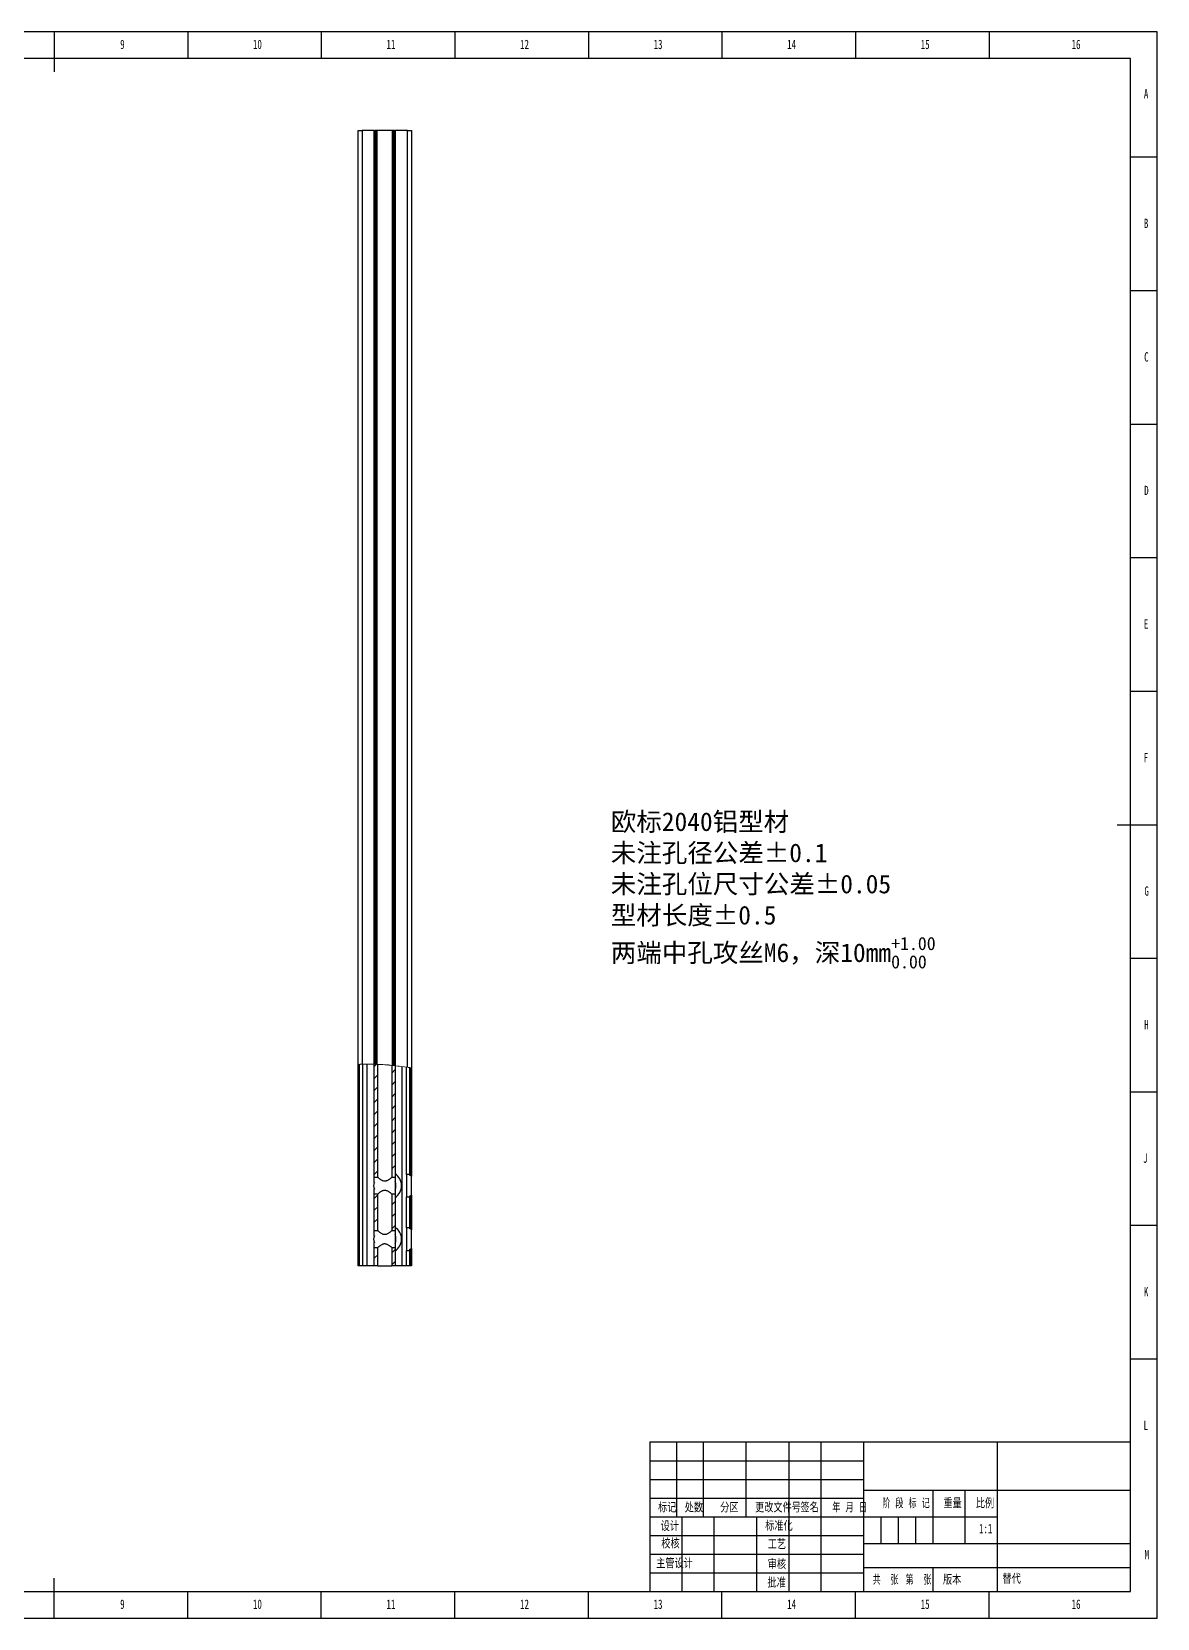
# Model space of a CAD drawing. Header units: millimetres. Extents: x 0 to 841, y 0 to 594.
# Drawn here: x 420 to 841, y 0 to 594 of the extents above; entities that cross this region are included whole.
import ezdxf

# ---------------------------------------------------------------- set-up
doc = ezdxf.new("R2010")
doc.units = ezdxf.units.MM
for name, color, linetype in [('10', 7, 'Continuous'), ('5', 7, 'Continuous'), ('SLD-0', 7, 'Continuous')]:
    doc.layers.add(name, color=color, linetype=linetype)
doc.styles.add('SLDTEXTSTYLE0', font='TXT', dxfattribs={"width": 0.7, "bigfont": 'bigfont'})
doc.styles.add('SLDTEXTSTYLE1', font='TXT', dxfattribs={"width": 0.62, "bigfont": 'bigfont'})
doc.styles.add('SLDTEXTSTYLE2', font='TXT', dxfattribs={"width": 0.614286, "bigfont": 'bigfont'})
doc.styles.add('SLDTEXTSTYLE3', font='TXT', dxfattribs={"width": 0.6, "bigfont": 'bigfont'})
doc.styles.add('SLDTEXTSTYLE4', font='TXT', dxfattribs={"width": 0.7})

msp = doc.modelspace()

# ---------------------------------------------------------------- hatches: boundary and pattern name
at = {"layer": '10', "linetype": 'Continuous', "lineweight": 18}
h = msp.add_hatch(dxfattribs=at)
h.set_pattern_fill('ANSI31', color=256, angle=3e-322, style=0)
edge = h.paths.add_edge_path(flags=0)
edge.add_spline(control_points=[(549.163, 207.38), (549.163, 207.38), (549.214, 207.378), (549.31, 207.374), (549.406, 207.37), (549.551, 207.364), (549.732, 207.356), (549.914, 207.347), (550.137, 207.336), (550.383, 207.323), (550.629, 207.31), (550.906, 207.294), (551.189, 207.276), (551.473, 207.259), (551.771, 207.239), (552.06, 207.218), (552.35, 207.197), (552.638, 207.175), (552.9, 207.154), (553.162, 207.133), (553.406, 207.112), (553.611, 207.094), (553.817, 207.076), (553.989, 207.06), (554.114, 207.048), (554.238, 207.037), (554.319, 207.029), (554.349, 207.026), (554.359, 207.025), (554.363, 207.025), (554.363, 207.025)], knot_values=[0, 0, 0, 0, 0.0008724, 0.0008724, 0.0008724, 0.0017447, 0.0017447, 0.0017447, 0.0026172, 0.0026172, 0.0026172, 0.0034904, 0.0034904, 0.0034904, 0.0043649, 0.0043649, 0.0043649, 0.0052413, 0.0052413, 0.0052413, 0.006119, 0.006119, 0.006119, 0.0069958, 0.0069958, 0.0069958, 0.0078695, 0.0078695, 0.0078695, 0.0081372, 0.0081372, 0.0081372, 0.0081372], weights=[1, 1, 1, 1, 1, 1, 1, 1, 1, 1, 1, 1, 1, 1, 1, 1, 1, 1, 1, 1, 1, 1, 1, 1, 1, 1, 1, 1, 1, 1, 1], degree=3, periodic=0)
edge.add_spline(control_points=[(554.363, 207.025), (554.796, 206.983), (555.23, 206.938), (555.663, 206.891)], knot_values=[0.1005984, 0.1005984, 0.1005984, 0.1005984, 0.1033882, 0.1033882, 0.1033882, 0.1033882], weights=[1, 1, 1, 1], degree=3, periodic=0)
edge.add_spline(control_points=[(555.663, 206.891), (556.551, 206.793), (557.438, 206.684), (558.324, 206.563)], knot_values=[0, 0, 0, 0, 0.003777, 0.003777, 0.003777, 0.003777], weights=[1, 1, 1, 1], degree=3, periodic=0)
edge.add_spline(control_points=[(558.324, 206.563), (558.87, 206.488), (559.417, 206.409), (559.963, 206.325)], knot_values=[0.1090858, 0.1090858, 0.1090858, 0.1090858, 0.1125904, 0.1125904, 0.1125904, 0.1125904], weights=[1, 1, 1, 1], degree=3, periodic=0)
edge.add_spline(control_points=[(559.963, 206.325), (560.363, 206.264), (560.763, 206.2), (561.163, 206.134)], knot_values=[0.1125904, 0.1125904, 0.1125904, 0.1125904, 0.1151541, 0.1151541, 0.1151541, 0.1151541], weights=[1, 1, 1, 1], degree=3, periodic=0)
edge.add_spline(control_points=[(561.163, 206.134), (561.263, 206.117), (561.363, 206.101), (561.463, 206.084)], knot_values=[0.1151541, 0.1151541, 0.1151541, 0.1151541, 0.1157949, 0.1157949, 0.1157949, 0.1157949], weights=[1, 1, 1, 1], degree=3, periodic=0)
edge.add_spline(control_points=[(561.463, 206.084), (561.497, 206.078), (561.532, 206.072), (561.564, 206.067), (561.596, 206.061), (561.626, 206.056), (561.653, 206.052), (561.679, 206.047), (561.702, 206.043), (561.72, 206.04), (561.737, 206.037), (561.75, 206.035), (561.757, 206.034), (561.761, 206.033), (561.763, 206.033), (561.763, 206.033)], knot_values=[0, 0, 0, 0, 0.0001033, 0.0001033, 0.0001033, 0.0002066, 0.0002066, 0.0002066, 0.0003092, 0.0003092, 0.0003092, 0.0004105, 0.0004105, 0.0004105, 0.000472, 0.000472, 0.000472, 0.000472], weights=[1, 1, 1, 1, 1, 1, 1, 1, 1, 1, 1, 1, 1, 1, 1, 1], degree=3, periodic=0)
edge.add_spline(control_points=[(561.763, 206.033), (561.763, 206.033), (561.758, 206.034), (561.747, 206.036), (561.736, 206.038), (561.72, 206.04), (561.699, 206.044), (561.679, 206.047), (561.654, 206.052), (561.626, 206.056), (561.597, 206.061), (561.566, 206.066), (561.533, 206.072), (561.51, 206.076), (561.487, 206.08), (561.463, 206.084)], knot_values=[0, 0, 0, 0, 0.0000997, 0.0000997, 0.0000997, 0.0001993, 0.0001993, 0.0001993, 0.0002995, 0.0002995, 0.0002995, 0.0004012, 0.0004012, 0.0004012, 0.000472, 0.000472, 0.000472, 0.000472], weights=[1, 1, 1, 1, 1, 1, 1, 1, 1, 1, 1, 1, 1, 1, 1, 1], degree=3, periodic=0)
edge.add_spline(control_points=[(561.463, 206.084), (561.363, 206.101), (561.263, 206.117), (561.163, 206.134)], knot_values=[0.8842051, 0.8842051, 0.8842051, 0.8842051, 0.8848459, 0.8848459, 0.8848459, 0.8848459], weights=[1, 1, 1, 1], degree=3, periodic=0)
edge.add_spline(control_points=[(561.163, 206.134), (560.763, 206.2), (560.363, 206.264), (559.963, 206.325)], knot_values=[0.8848459, 0.8848459, 0.8848459, 0.8848459, 0.8874096, 0.8874096, 0.8874096, 0.8874096], weights=[1, 1, 1, 1], degree=3, periodic=0)
edge.add_spline(control_points=[(559.963, 206.325), (559.417, 206.409), (558.87, 206.488), (558.324, 206.563)], knot_values=[0.8874096, 0.8874096, 0.8874096, 0.8874096, 0.8909142, 0.8909142, 0.8909142, 0.8909142], weights=[1, 1, 1, 1], degree=3, periodic=0)
edge.add_spline(control_points=[(558.324, 206.563), (557.438, 206.684), (556.551, 206.793), (555.663, 206.891)], knot_values=[0, 0, 0, 0, 0.003777, 0.003777, 0.003777, 0.003777], weights=[1, 1, 1, 1], degree=3, periodic=0)
edge.add_spline(control_points=[(555.663, 206.891), (556.551, 206.793), (557.438, 206.684), (558.324, 206.563)], knot_values=[0, 0, 0, 0, 0.003777, 0.003777, 0.003777, 0.003777], weights=[1, 1, 1, 1], degree=3, periodic=0)
edge.add_spline(control_points=[(558.324, 206.563), (558.87, 206.488), (559.417, 206.409), (559.963, 206.325)], knot_values=[0.1090858, 0.1090858, 0.1090858, 0.1090858, 0.1125904, 0.1125904, 0.1125904, 0.1125904], weights=[1, 1, 1, 1], degree=3, periodic=0)
edge.add_spline(control_points=[(559.963, 206.325), (560.363, 206.264), (560.763, 206.2), (561.163, 206.134)], knot_values=[0.1125904, 0.1125904, 0.1125904, 0.1125904, 0.1151541, 0.1151541, 0.1151541, 0.1151541], weights=[1, 1, 1, 1], degree=3, periodic=0)
edge.add_spline(control_points=[(561.163, 206.134), (561.263, 206.117), (561.363, 206.101), (561.463, 206.084)], knot_values=[0.1151541, 0.1151541, 0.1151541, 0.1151541, 0.1157949, 0.1157949, 0.1157949, 0.1157949], weights=[1, 1, 1, 1], degree=3, periodic=0)
edge.add_spline(control_points=[(561.463, 206.084), (561.497, 206.078), (561.532, 206.072), (561.564, 206.067), (561.596, 206.061), (561.626, 206.056), (561.653, 206.052), (561.679, 206.047), (561.702, 206.043), (561.72, 206.04), (561.737, 206.037), (561.75, 206.035), (561.757, 206.034), (561.761, 206.033), (561.763, 206.033), (561.763, 206.033)], knot_values=[0, 0, 0, 0, 0.0001033, 0.0001033, 0.0001033, 0.0002066, 0.0002066, 0.0002066, 0.0003092, 0.0003092, 0.0003092, 0.0004105, 0.0004105, 0.0004105, 0.000472, 0.000472, 0.000472, 0.000472], weights=[1, 1, 1, 1, 1, 1, 1, 1, 1, 1, 1, 1, 1, 1, 1, 1], degree=3, periodic=0)
edge.add_spline(control_points=[(561.763, 206.033), (561.763, 206.033), (561.735, 206.038), (561.681, 206.047), (561.626, 206.056), (561.545, 206.07), (561.443, 206.087), (561.34, 206.105), (561.214, 206.126), (561.074, 206.149), (560.933, 206.172), (560.774, 206.197), (560.612, 206.224), (560.498, 206.242), (560.38, 206.26), (560.263, 206.279)], knot_values=[0, 0, 0, 0, 0.0004984, 0.0004984, 0.0004984, 0.0009966, 0.0009966, 0.0009966, 0.0014981, 0.0014981, 0.0014981, 0.0020065, 0.0020065, 0.0020065, 0.0023587, 0.0023587, 0.0023587, 0.0023587], weights=[1, 1, 1, 1, 1, 1, 1, 1, 1, 1, 1, 1, 1, 1, 1, 1], degree=3, periodic=0)
edge.add_spline(control_points=[(560.263, 206.279), (558.728, 206.519), (557.194, 206.723), (555.663, 206.891)], knot_values=[0.8867686, 0.8867686, 0.8867686, 0.8867686, 0.8966118, 0.8966118, 0.8966118, 0.8966118], weights=[1, 1, 1, 1], degree=3, periodic=0)
edge.add_spline(control_points=[(555.663, 206.891), (555.63, 206.894), (555.596, 206.898), (555.564, 206.902), (555.532, 206.905), (555.502, 206.908), (555.475, 206.911), (555.449, 206.914), (555.426, 206.917), (555.408, 206.918), (555.391, 206.92), (555.378, 206.922), (555.37, 206.922), (555.366, 206.923), (555.363, 206.923), (555.363, 206.923)], knot_values=[0, 0, 0, 0, 0.0001018, 0.0001018, 0.0001018, 0.0002036, 0.0002036, 0.0002036, 0.000305, 0.000305, 0.000305, 0.000406, 0.000406, 0.000406, 0.00047, 0.00047, 0.00047, 0.00047], weights=[1, 1, 1, 1, 1, 1, 1, 1, 1, 1, 1, 1, 1, 1, 1, 1], degree=3, periodic=0)
edge.add_spline(control_points=[(555.363, 206.923), (555.197, 206.941), (555.03, 206.958), (554.863, 206.975)], knot_values=[0.8972552, 0.8972552, 0.8972552, 0.8972552, 0.898328, 0.898328, 0.898328, 0.898328], weights=[1, 1, 1, 1], degree=3, periodic=0)
edge.add_spline(control_points=[(554.863, 206.975), (555.662, 206.894), (556.462, 206.803), (557.263, 206.702)], knot_values=[0.101672, 0.101672, 0.101672, 0.101672, 0.1068162, 0.1068162, 0.1068162, 0.1068162], weights=[1, 1, 1, 1], degree=3, periodic=0)
edge.add_spline(control_points=[(557.263, 206.702), (556.377, 206.814), (555.49, 206.914), (554.603, 207.001)], knot_values=[0, 0, 0, 0, 0.0037746, 0.0037746, 0.0037746, 0.0037746], weights=[1, 1, 1, 1], degree=3, periodic=0)
edge.add_spline(control_points=[(554.603, 207.001), (552.715, 207.187), (550.82, 207.318), (548.924, 207.389)], knot_values=[0, 0, 0, 0, 0.0056919, 0.0056919, 0.0056919, 0.0056919], weights=[1, 1, 1, 1], degree=3, periodic=0)
edge.add_spline(control_points=[(548.924, 207.389), (548.037, 207.423), (547.15, 207.443), (546.263, 207.449)], knot_values=[0, 0, 0, 0, 0.0037632, 0.0037632, 0.0037632, 0.0037632], weights=[1, 1, 1, 1], degree=3, periodic=0)
edge.add_spline(control_points=[(546.263, 207.449), (547.061, 207.443), (547.861, 207.427), (548.663, 207.399)], knot_values=[0.0830678, 0.0830678, 0.0830678, 0.0830678, 0.088295, 0.088295, 0.088295, 0.088295], weights=[1, 1, 1, 1], degree=3, periodic=0)
edge.add_spline(control_points=[(548.663, 207.399), (548.497, 207.405), (548.33, 207.41), (548.163, 207.415)], knot_values=[0.911705, 0.911705, 0.911705, 0.911705, 0.9127913, 0.9127913, 0.9127913, 0.9127913], weights=[1, 1, 1, 1], degree=3, periodic=0)
edge.add_spline(control_points=[(548.163, 207.415), (548.163, 207.415), (548.158, 207.415), (548.147, 207.415), (548.135, 207.416), (548.119, 207.416), (548.098, 207.417), (548.077, 207.417), (548.051, 207.418), (548.023, 207.419), (547.994, 207.419), (547.962, 207.42), (547.929, 207.421), (547.908, 207.422), (547.886, 207.422), (547.863, 207.423)], knot_values=[0, 0, 0, 0, 0.0001007, 0.0001007, 0.0001007, 0.0002014, 0.0002014, 0.0002014, 0.0003021, 0.0003021, 0.0003021, 0.0004029, 0.0004029, 0.0004029, 0.0004687, 0.0004687, 0.0004687, 0.0004687], weights=[1, 1, 1, 1, 1, 1, 1, 1, 1, 1, 1, 1, 1, 1, 1, 1], degree=3, periodic=0)
edge.add_spline(control_points=[(547.863, 207.423), (546.32, 207.462), (544.786, 207.461), (543.263, 207.418)], knot_values=[0.9134438, 0.9134438, 0.9134438, 0.9134438, 0.9235178, 0.9235178, 0.9235178, 0.9235178], weights=[1, 1, 1, 1], degree=3, periodic=0)
edge.add_spline(control_points=[(543.263, 207.418), (543.095, 207.414), (542.925, 207.408), (542.767, 207.403), (542.608, 207.397), (542.457, 207.392), (542.326, 207.386), (542.195, 207.381), (542.08, 207.376), (541.991, 207.372), (541.902, 207.368), (541.837, 207.365), (541.8, 207.364), (541.776, 207.363), (541.763, 207.362), (541.763, 207.362)], knot_values=[0, 0, 0, 0, 0.0005041, 0.0005041, 0.0005041, 0.0010082, 0.0010082, 0.0010082, 0.0015124, 0.0015124, 0.0015124, 0.0020164, 0.0020164, 0.0020164, 0.002344, 0.002344, 0.002344, 0.002344], weights=[1, 1, 1, 1, 1, 1, 1, 1, 1, 1, 1, 1, 1, 1, 1, 1], degree=3, periodic=0)
edge.add_spline(control_points=[(541.763, 207.362), (541.763, 207.362), (541.769, 207.362), (541.78, 207.363), (541.791, 207.363), (541.808, 207.364), (541.829, 207.365), (541.85, 207.366), (541.876, 207.367), (541.904, 207.369), (541.933, 207.37), (541.965, 207.371), (541.997, 207.373), (542.019, 207.374), (542.041, 207.375), (542.063, 207.376)], knot_values=[0, 0, 0, 0, 0.0001007, 0.0001007, 0.0001007, 0.0002013, 0.0002013, 0.0002013, 0.000302, 0.000302, 0.000302, 0.0004028, 0.0004028, 0.0004028, 0.0004689, 0.0004689, 0.0004689, 0.0004689], weights=[1, 1, 1, 1, 1, 1, 1, 1, 1, 1, 1, 1, 1, 1, 1, 1], degree=3, periodic=0)
edge.add_spline(control_points=[(542.063, 207.376), (542.163, 207.38), (542.263, 207.384), (542.363, 207.388)], knot_values=[0.0738293, 0.0738293, 0.0738293, 0.0738293, 0.0744936, 0.0744936, 0.0744936, 0.0744936], weights=[1, 1, 1, 1], degree=3, periodic=0)
edge.add_spline(control_points=[(542.363, 207.388), (542.763, 207.404), (543.163, 207.416), (543.563, 207.426)], knot_values=[0.0744936, 0.0744936, 0.0744936, 0.0744936, 0.0771437, 0.0771437, 0.0771437, 0.0771437], weights=[1, 1, 1, 1], degree=3, periodic=0)
edge.add_spline(control_points=[(543.563, 207.426), (544.108, 207.44), (544.655, 207.448), (545.203, 207.45)], knot_values=[0.0771437, 0.0771437, 0.0771437, 0.0771437, 0.0807466, 0.0807466, 0.0807466, 0.0807466], weights=[1, 1, 1, 1], degree=3, periodic=0)
edge.add_spline(control_points=[(545.203, 207.45), (546.09, 207.455), (546.977, 207.446), (547.863, 207.423)], knot_values=[0, 0, 0, 0, 0.0037628, 0.0037628, 0.0037628, 0.0037628], weights=[1, 1, 1, 1], degree=3, periodic=0)
edge.add_spline(control_points=[(547.863, 207.423), (546.977, 207.446), (546.09, 207.455), (545.203, 207.45)], knot_values=[0, 0, 0, 0, 0.0037628, 0.0037628, 0.0037628, 0.0037628], weights=[1, 1, 1, 1], degree=3, periodic=0)
edge.add_spline(control_points=[(545.203, 207.45), (544.655, 207.448), (544.108, 207.44), (543.563, 207.426)], knot_values=[0.9192534, 0.9192534, 0.9192534, 0.9192534, 0.9228563, 0.9228563, 0.9228563, 0.9228563], weights=[1, 1, 1, 1], degree=3, periodic=0)
edge.add_spline(control_points=[(543.563, 207.426), (543.163, 207.416), (542.763, 207.404), (542.363, 207.388)], knot_values=[0.9228563, 0.9228563, 0.9228563, 0.9228563, 0.9255064, 0.9255064, 0.9255064, 0.9255064], weights=[1, 1, 1, 1], degree=3, periodic=0)
edge.add_spline(control_points=[(542.363, 207.388), (542.263, 207.384), (542.163, 207.38), (542.063, 207.376)], knot_values=[0.9255064, 0.9255064, 0.9255064, 0.9255064, 0.9261707, 0.9261707, 0.9261707, 0.9261707], weights=[1, 1, 1, 1], degree=3, periodic=0)
edge.add_spline(control_points=[(542.063, 207.376), (542.03, 207.374), (541.996, 207.373), (541.964, 207.371), (541.932, 207.37), (541.902, 207.368), (541.876, 207.367), (541.85, 207.366), (541.827, 207.365), (541.809, 207.364), (541.791, 207.363), (541.778, 207.363), (541.771, 207.362), (541.766, 207.362), (541.763, 207.362), (541.763, 207.362)], knot_values=[0, 0, 0, 0, 0.0001009, 0.0001009, 0.0001009, 0.0002018, 0.0002018, 0.0002018, 0.0003027, 0.0003027, 0.0003027, 0.0004035, 0.0004035, 0.0004035, 0.0004689, 0.0004689, 0.0004689, 0.0004689], weights=[1, 1, 1, 1, 1, 1, 1, 1, 1, 1, 1, 1, 1, 1, 1, 1], degree=3, periodic=0)
edge.add_spline(control_points=[(541.763, 207.362), (541.763, 207.362), (541.769, 207.362), (541.78, 207.363), (541.791, 207.363), (541.808, 207.364), (541.829, 207.365), (541.85, 207.366), (541.876, 207.367), (541.904, 207.369), (541.933, 207.37), (541.965, 207.371), (541.997, 207.373), (542.019, 207.374), (542.041, 207.375), (542.063, 207.376)], knot_values=[0, 0, 0, 0, 0.0001007, 0.0001007, 0.0001007, 0.0002013, 0.0002013, 0.0002013, 0.000302, 0.000302, 0.000302, 0.0004028, 0.0004028, 0.0004028, 0.0004689, 0.0004689, 0.0004689, 0.0004689], weights=[1, 1, 1, 1, 1, 1, 1, 1, 1, 1, 1, 1, 1, 1, 1, 1], degree=3, periodic=0)
edge.add_spline(control_points=[(542.063, 207.376), (542.163, 207.38), (542.263, 207.384), (542.363, 207.388)], knot_values=[0.0738293, 0.0738293, 0.0738293, 0.0738293, 0.0744936, 0.0744936, 0.0744936, 0.0744936], weights=[1, 1, 1, 1], degree=3, periodic=0)
edge.add_spline(control_points=[(542.363, 207.388), (542.763, 207.404), (543.163, 207.416), (543.563, 207.426)], knot_values=[0.0744936, 0.0744936, 0.0744936, 0.0744936, 0.0771437, 0.0771437, 0.0771437, 0.0771437], weights=[1, 1, 1, 1], degree=3, periodic=0)
edge.add_spline(control_points=[(543.563, 207.426), (544.108, 207.44), (544.655, 207.448), (545.203, 207.45)], knot_values=[0.0771437, 0.0771437, 0.0771437, 0.0771437, 0.0807466, 0.0807466, 0.0807466, 0.0807466], weights=[1, 1, 1, 1], degree=3, periodic=0)
edge.add_spline(control_points=[(545.203, 207.45), (546.09, 207.455), (546.977, 207.446), (547.863, 207.423)], knot_values=[0, 0, 0, 0, 0.0037628, 0.0037628, 0.0037628, 0.0037628], weights=[1, 1, 1, 1], degree=3, periodic=0)
edge.add_spline(control_points=[(547.863, 207.423), (548.296, 207.412), (548.729, 207.398), (549.163, 207.38)], knot_values=[0.0865562, 0.0865562, 0.0865562, 0.0865562, 0.08938, 0.08938, 0.08938, 0.08938], weights=[1, 1, 1, 1], degree=3, periodic=0)
edge = h.paths.add_edge_path(flags=0)
edge.add_spline(control_points=[(551.763, 207.239), (552.055, 207.219), (552.351, 207.197), (552.626, 207.176), (552.901, 207.154), (553.164, 207.133), (553.391, 207.113), (553.619, 207.093), (553.818, 207.076), (553.972, 207.061), (554.126, 207.047), (554.239, 207.036), (554.302, 207.03), (554.365, 207.024), (554.38, 207.023), (554.345, 207.026), (554.311, 207.03), (554.227, 207.038), (554.1, 207.05), (553.972, 207.061), (553.799, 207.077), (553.593, 207.095), (553.387, 207.114), (553.142, 207.134), (552.88, 207.156), (552.617, 207.177), (552.328, 207.199), (552.038, 207.219), (551.748, 207.24), (551.449, 207.26), (551.165, 207.278), (550.881, 207.295), (550.605, 207.311), (550.359, 207.324), (550.114, 207.337), (549.892, 207.348), (549.713, 207.356), (549.534, 207.365), (549.392, 207.371), (549.3, 207.375), (549.207, 207.378), (549.16, 207.38), (549.164, 207.38), (549.167, 207.38), (549.221, 207.378), (549.32, 207.374), (549.42, 207.37), (549.568, 207.363), (549.752, 207.355), (549.936, 207.346), (550.162, 207.335), (550.41, 207.322), (550.658, 207.308), (550.936, 207.292), (551.22, 207.274), (551.398, 207.263), (551.581, 207.251), (551.763, 207.239)], knot_values=[0, 0, 0, 0, 0.0008774, 0.0008774, 0.0008774, 0.0017549, 0.0017549, 0.0017549, 0.0026322, 0.0026322, 0.0026322, 0.0035071, 0.0035071, 0.0035071, 0.0043783, 0.0043783, 0.0043783, 0.0052474, 0.0052474, 0.0052474, 0.0061175, 0.0061175, 0.0061175, 0.0069909, 0.0069909, 0.0069909, 0.0078675, 0.0078675, 0.0078675, 0.0087452, 0.0087452, 0.0087452, 0.0096216, 0.0096216, 0.0096216, 0.0104962, 0.0104962, 0.0104962, 0.0113694, 0.0113694, 0.0113694, 0.0122419, 0.0122419, 0.0122419, 0.0131142, 0.0131142, 0.0131142, 0.0139864, 0.0139864, 0.0139864, 0.0148589, 0.0148589, 0.0148589, 0.015732, 0.015732, 0.015732, 0.016275, 0.016275, 0.016275, 0.016275], weights=[1, 1, 1, 1, 1, 1, 1, 1, 1, 1, 1, 1, 1, 1, 1, 1, 1, 1, 1, 1, 1, 1, 1, 1, 1, 1, 1, 1, 1, 1, 1, 1, 1, 1, 1, 1, 1, 1, 1, 1, 1, 1, 1, 1, 1, 1, 1, 1, 1, 1, 1, 1, 1, 1, 1, 1, 1, 1], degree=3, periodic=0)
edge = h.paths.add_edge_path(flags=0)
edge.add_spline(control_points=[(554.603, 207.001), (555.737, 206.889), (556.871, 206.757), (558.003, 206.606)], knot_values=[0, 0, 0, 0, 0.0048245, 0.0048245, 0.0048245, 0.0048245], weights=[1, 1, 1, 1], degree=3, periodic=0)
edge.add_spline(control_points=[(558.003, 206.606), (558.656, 206.519), (559.31, 206.425), (559.963, 206.325)], knot_values=[0.1083984, 0.1083984, 0.1083984, 0.1083984, 0.1125904, 0.1125904, 0.1125904, 0.1125904], weights=[1, 1, 1, 1], degree=3, periodic=0)
edge.add_spline(control_points=[(559.963, 206.325), (559.31, 206.425), (558.656, 206.519), (558.003, 206.606)], knot_values=[0.8874096, 0.8874096, 0.8874096, 0.8874096, 0.8916016, 0.8916016, 0.8916016, 0.8916016], weights=[1, 1, 1, 1], degree=3, periodic=0)
edge.add_spline(control_points=[(558.003, 206.606), (556.871, 206.757), (555.737, 206.889), (554.603, 207.001)], knot_values=[0, 0, 0, 0, 0.0048245, 0.0048245, 0.0048245, 0.0048245], weights=[1, 1, 1, 1], degree=3, periodic=0)
edge.add_spline(control_points=[(554.603, 207.001), (552.701, 207.189), (550.806, 207.319), (548.924, 207.389)], knot_values=[0.8988876, 0.8988876, 0.8988876, 0.8988876, 0.9111392, 0.9111392, 0.9111392, 0.9111392], weights=[1, 1, 1, 1], degree=3, periodic=0)
edge.add_spline(control_points=[(548.924, 207.389), (547.791, 207.432), (546.658, 207.453), (545.524, 207.451)], knot_values=[0, 0, 0, 0, 0.0048087, 0.0048087, 0.0048087, 0.0048087], weights=[1, 1, 1, 1], degree=3, periodic=0)
edge.add_spline(control_points=[(545.524, 207.451), (544.869, 207.451), (544.215, 207.442), (543.563, 207.426)], knot_values=[0.9185494, 0.9185494, 0.9185494, 0.9185494, 0.9228563, 0.9228563, 0.9228563, 0.9228563], weights=[1, 1, 1, 1], degree=3, periodic=0)
edge.add_spline(control_points=[(543.563, 207.426), (544.215, 207.442), (544.869, 207.451), (545.524, 207.451)], knot_values=[0.0771437, 0.0771437, 0.0771437, 0.0771437, 0.0814506, 0.0814506, 0.0814506, 0.0814506], weights=[1, 1, 1, 1], degree=3, periodic=0)
edge.add_spline(control_points=[(545.524, 207.451), (546.658, 207.453), (547.791, 207.432), (548.924, 207.389)], knot_values=[0, 0, 0, 0, 0.0048087, 0.0048087, 0.0048087, 0.0048087], weights=[1, 1, 1, 1], degree=3, periodic=0)
edge.add_spline(control_points=[(548.924, 207.389), (550.806, 207.319), (552.701, 207.189), (554.603, 207.001)], knot_values=[0.0888608, 0.0888608, 0.0888608, 0.0888608, 0.1011124, 0.1011124, 0.1011124, 0.1011124], weights=[1, 1, 1, 1], degree=3, periodic=0)
h = msp.add_hatch(dxfattribs=at)
h.set_pattern_fill('ANSI31', color=256, angle=3e-322, style=0)
edge = h.paths.add_edge_path(flags=0)
edge.add_line((547.863, 165.062), (549.163, 165.062))
edge.add_line((549.163, 165.062), (549.163, 207.38))
edge.add_spline(control_points=[(549.163, 207.38), (548.729, 207.398), (548.296, 207.412), (547.863, 207.423)], knot_values=[0.91062, 0.91062, 0.91062, 0.91062, 0.9134438, 0.9134438, 0.9134438, 0.9134438], weights=[1, 1, 1, 1], degree=3, periodic=0)
edge.add_line((547.863, 207.423), (547.863, 165.062))
h = msp.add_hatch(dxfattribs=at)
h.set_pattern_fill('ANSI31', color=256, angle=3e-322, style=0)
edge = h.paths.add_edge_path(flags=0)
edge.add_spline(control_points=[(555.663, 206.891), (555.23, 206.938), (554.796, 206.983), (554.363, 207.025)], knot_values=[0.8966118, 0.8966118, 0.8966118, 0.8966118, 0.8994016, 0.8994016, 0.8994016, 0.8994016], weights=[1, 1, 1, 1], degree=3, periodic=0)
edge.add_line((554.363, 207.025), (554.363, 165.062))
edge.add_line((554.363, 165.062), (555.663, 165.062))
edge.add_line((555.663, 165.062), (555.663, 206.891))
h = msp.add_hatch(dxfattribs=at)
h.set_pattern_fill('ANSI31', color=256, angle=3e-322, style=0)
h.paths.add_polyline_path([(547.863, 145.062), (549.163, 145.062), (549.163, 158.862), (547.863, 158.862)], flags=0)
h = msp.add_hatch(dxfattribs=at)
h.set_pattern_fill('ANSI31', color=256, angle=3e-322, style=0)
h.paths.add_polyline_path([(555.663, 158.862), (554.363, 158.862), (554.363, 145.062), (555.663, 145.062)], flags=0)
h = msp.add_hatch(dxfattribs=at)
h.set_pattern_fill('ANSI31', color=256, angle=3e-322, style=0)
h.paths.add_polyline_path([(547.863, 138.862), (547.863, 131.962), (549.163, 131.962), (549.163, 138.862)], flags=0)
h = msp.add_hatch(dxfattribs=at)
h.set_pattern_fill('ANSI31', color=256, angle=3e-322, style=0)
h.paths.add_polyline_path([(554.363, 138.862), (554.363, 131.962), (555.663, 131.962), (555.663, 138.862)], flags=0)

# ---------------------------------------------------------------- linework, layer by layer
at = {"color": 7, "linetype": 'Continuous', "lineweight": 25}
for p, q in [((541.763, 207.362), (541.763, 556.962)), ((541.763, 556.962), (543.263, 556.962)), ((543.263, 556.962), (543.263, 207.418)), ((547.863, 556.962), (543.263, 556.962)), ((547.863, 207.423), (547.863, 556.962)), ((547.863, 556.962), (548.163, 556.962)), ((548.163, 556.962), (548.163, 207.415)), ((548.663, 556.962), (548.163, 556.962)), ((548.663, 207.399), (548.663, 556.962)), ((548.924, 556.962), (548.663, 556.962)), ((548.924, 207.389), (548.924, 556.962)), ((554.603, 556.962), (548.924, 556.962)), ((554.603, 207.001), (554.603, 556.962)), ((554.863, 556.962), (554.603, 556.962)), ((554.863, 206.975), (554.863, 556.962)), ((555.363, 556.962), (554.863, 556.962)), ((555.363, 206.923), (555.363, 556.962)), ((555.363, 556.962), (555.663, 556.962)), ((555.663, 556.962), (555.663, 206.891)), ((560.263, 556.962), (555.663, 556.962)), ((560.263, 206.279), (560.263, 556.962)), ((560.263, 556.962), (561.763, 556.962)), ((561.763, 556.962), (561.763, 206.033)), ((541.763, 131.962), (541.763, 207.362)), ((542.063, 207.376), (542.063, 131.962)), ((542.363, 131.962), (542.363, 207.388)), ((543.563, 131.962), (543.563, 207.419)), ((545.203, 131.962), (545.203, 207.42)), ((547.863, 165.062), (547.863, 207.423)), ((549.163, 165.062), (549.163, 207.38)), ((554.363, 207.025), (554.363, 165.062)), ((555.663, 206.891), (555.663, 165.062)), ((558.324, 131.962), (558.324, 206.537)), ((559.963, 166.199), (559.963, 206.318)), ((561.163, 166.199), (561.163, 206.134)), ((561.463, 165.783), (561.463, 206.084)), ((561.763, 206.033), (561.763, 165.476)), ((549.163, 165.062), (547.863, 165.062)), ((547.863, 163.206), (547.863, 165.062)), ((547.863, 158.862), (547.863, 160.717)), ((555.663, 165.062), (554.363, 165.062)), ((555.663, 165.062), (555.663, 158.862)), ((559.963, 166.199), (559.963, 157.724)), ((561.163, 166.199), (559.963, 166.199)), ((561.163, 165.783), (561.163, 166.199)), ((561.463, 165.783), (561.163, 165.783)), ((561.763, 158.447), (561.763, 165.476)), ((547.863, 158.862), (549.163, 158.862)), ((547.863, 145.062), (547.863, 158.862)), ((549.163, 145.062), (549.163, 158.862)), ((554.363, 158.862), (554.363, 145.062)), ((554.363, 158.862), (555.663, 158.862)), ((555.663, 158.862), (555.663, 145.062)), ((559.963, 157.724), (561.163, 157.724)), ((559.963, 146.199), (559.963, 157.724)), ((561.163, 158.14), (561.463, 158.14)), ((561.163, 157.724), (561.163, 158.14)), ((561.163, 146.199), (561.163, 157.724)), ((561.463, 145.783), (561.463, 158.14)), ((561.763, 158.447), (561.763, 145.476)), ((547.863, 143.206), (547.863, 145.062)), ((549.163, 145.062), (547.863, 145.062)), ((555.663, 145.062), (554.363, 145.062)), ((555.663, 145.062), (555.663, 138.862)), ((561.163, 146.199), (559.963, 146.199)), ((559.963, 146.199), (559.963, 137.724)), ((561.163, 145.783), (561.163, 146.199)), ((561.463, 145.783), (561.163, 145.783)), ((561.763, 138.447), (561.763, 145.476)), ((547.863, 138.862), (547.863, 140.717)), ((547.863, 138.862), (549.163, 138.862)), ((547.863, 131.962), (547.863, 138.862)), ((549.163, 131.962), (549.163, 138.862)), ((554.363, 138.862), (555.663, 138.862)), ((554.363, 138.862), (554.363, 131.962)), ((555.663, 138.862), (555.663, 131.962)), ((559.963, 137.724), (561.163, 137.724)), ((559.963, 131.962), (559.963, 137.724)), ((561.163, 138.14), (561.463, 138.14)), ((561.163, 137.724), (561.163, 138.14)), ((561.163, 131.962), (561.163, 137.724)), ((561.463, 131.962), (561.463, 138.14)), ((561.763, 138.447), (561.763, 131.962)), ((542.063, 131.962), (541.763, 131.962)), ((542.363, 131.962), (542.063, 131.962)), ((543.563, 131.962), (542.363, 131.962)), ((545.203, 131.962), (543.563, 131.962)), ((547.863, 131.962), (545.203, 131.962)), ((549.163, 131.962), (547.863, 131.962)), ((549.163, 131.962), (554.363, 131.962)), ((555.663, 131.962), (554.363, 131.962)), ((558.324, 131.962), (555.663, 131.962)), ((559.963, 131.962), (558.324, 131.962)), ((561.163, 131.962), (559.963, 131.962)), ((561.463, 131.962), (561.163, 131.962)), ((561.763, 131.962), (561.463, 131.962))]:
    msp.add_line(p, q, dxfattribs=at)
at = {"color": 7, "linetype": 'Continuous', "lineweight": 18}
for p, q in [((548.663, 207.395), (548.924, 207.389)), ((554.603, 207.001), (554.863, 206.972))]:
    msp.add_line(p, q, dxfattribs=at)
at = {"color": 7, "linetype": 'Continuous', "lineweight": 25}
for centre, radius, start, end in [((552.824, 161.962), 5.25, 302.739929, 57.260071), ((550.703, 161.962), 3.1, 156.336158, 203.663842), ((550.703, 161.962), 5.25, 340.889276, 19.110724), ((550.703, 141.962), 3.1, 156.336158, 203.663842), ((552.824, 141.962), 5.25, 302.739929, 57.260071), ((550.703, 141.962), 5.25, 340.889276, 19.110724)]:
    msp.add_arc(centre, radius, start, end, dxfattribs=at)
at = {"color": 7, "linetype": 'Continuous', "lineweight": 18}
for points, knots in [([(543.263, 207.418), (543.164, 207.415), (543.067, 207.413), (542.875, 207.406), (542.78, 207.403), (542.599, 207.397), (542.513, 207.394), (542.35, 207.387), (542.272, 207.384), (542.065, 207.376), (541.953, 207.371), (541.803, 207.364), (541.763, 207.362), (541.763, 207.362)], [0, 0, 0, 0, 0.125, 0.125, 0.25, 0.25, 0.375, 0.375, 0.5, 0.5, 0.75, 0.75, 1, 1, 1, 1]), ([(548.163, 207.415), (548.163, 207.415), (548.131, 207.416), (548.02, 207.419), (547.943, 207.421), (547.863, 207.423)], [0, 0, 0, 0, 0.5, 0.5, 1, 1, 1, 1]), ([(555.663, 206.891), (555.584, 206.899), (555.507, 206.908), (555.396, 206.92), (555.363, 206.923), (555.363, 206.923)], [0, 0, 0, 0, 0.5, 0.5, 1, 1, 1, 1]), ([(561.763, 206.033), (561.763, 206.033), (561.754, 206.035), (561.715, 206.041), (561.686, 206.046), (561.61, 206.059), (561.564, 206.067), (561.454, 206.085), (561.39, 206.096), (561.183, 206.131), (561.015, 206.158), (560.656, 206.217), (560.46, 206.248), (560.263, 206.279)], [0, 0, 0, 0, 0.125, 0.125, 0.25, 0.25, 0.375, 0.375, 0.5, 0.5, 0.75, 0.75, 1, 1, 1, 1])]:
    msp.add_open_spline(points, degree=3, knots=knots, dxfattribs=at)
for points in [[(547.863, 207.423), (546.32, 207.462), (544.786, 207.461), (543.263, 207.418)], [(548.663, 207.399), (548.497, 207.405), (548.33, 207.41), (548.163, 207.415)], [(548.924, 207.389), (550.821, 207.318), (552.714, 207.187), (554.603, 207.001)], [(555.363, 206.923), (555.197, 206.941), (555.03, 206.958), (554.863, 206.975)], [(560.263, 206.279), (558.728, 206.519), (557.194, 206.723), (555.663, 206.891)]]:
    msp.add_open_spline(points, degree=3, dxfattribs=at)
at = {"color": 7, "linetype": 'Continuous', "lineweight": 25}
for points, knots in [([(554.363, 165.062), (554.363, 165.062), (554.344, 165.045), (554.269, 164.983), (554.215, 164.938), (554.075, 164.823), (553.991, 164.756), (553.801, 164.607), (553.694, 164.525), (553.464, 164.356), (553.341, 164.27), (553.074, 164.096), (552.931, 164.01), (552.629, 163.854), (552.467, 163.783), (552.209, 163.706), (552.122, 163.685), (551.942, 163.657), (551.85, 163.649), (551.577, 163.65), (551.395, 163.682), (551.053, 163.786), (550.893, 163.857), (550.589, 164.014), (550.448, 164.099), (550.184, 164.271), (550.059, 164.359), (549.828, 164.528), (549.724, 164.609), (549.536, 164.756), (549.452, 164.824), (549.312, 164.938), (549.258, 164.983), (549.183, 165.045), (549.163, 165.062), (549.163, 165.062)], [0, 0, 0, 0, 0.0625, 0.0625, 0.125, 0.125, 0.1875, 0.1875, 0.25, 0.25, 0.3125, 0.3125, 0.375, 0.375, 0.4375, 0.4375, 0.46875, 0.46875, 0.5, 0.5, 0.5625, 0.5625, 0.625, 0.625, 0.6875, 0.6875, 0.75, 0.75, 0.8125, 0.8125, 0.875, 0.875, 0.9375, 0.9375, 1, 1, 1, 1]), ([(561.463, 165.783), (561.512, 165.783), (561.559, 165.771), (561.639, 165.733), (561.67, 165.707), (561.744, 165.618), (561.763, 165.548), (561.763, 165.476)], [0, 0, 0, 0, 0.25, 0.25, 0.5, 0.5, 1, 1, 1, 1]), ([(549.163, 158.862), (549.163, 158.862), (549.183, 158.878), (549.258, 158.94), (549.312, 158.985), (549.452, 159.1), (549.536, 159.167), (549.726, 159.316), (549.833, 159.398), (550.063, 159.567), (550.186, 159.653), (550.453, 159.827), (550.596, 159.913), (550.898, 160.069), (551.06, 160.14), (551.317, 160.217), (551.405, 160.238), (551.584, 160.266), (551.677, 160.274), (551.95, 160.273), (552.132, 160.241), (552.474, 160.137), (552.634, 160.066), (552.938, 159.909), (553.079, 159.824), (553.343, 159.652), (553.468, 159.564), (553.699, 159.395), (553.803, 159.314), (553.991, 159.167), (554.075, 159.099), (554.215, 158.985), (554.269, 158.94), (554.344, 158.878), (554.363, 158.862), (554.363, 158.862)], [0, 0, 0, 0, 0.0625, 0.0625, 0.125, 0.125, 0.1875, 0.1875, 0.25, 0.25, 0.3125, 0.3125, 0.375, 0.375, 0.4375, 0.4375, 0.46875, 0.46875, 0.5, 0.5, 0.5625, 0.5625, 0.625, 0.625, 0.6875, 0.6875, 0.75, 0.75, 0.8125, 0.8125, 0.875, 0.875, 0.9375, 0.9375, 1, 1, 1, 1]), ([(561.763, 158.447), (561.763, 158.375), (561.744, 158.305), (561.671, 158.217), (561.639, 158.191), (561.56, 158.152), (561.512, 158.14), (561.463, 158.14)], [0, 0, 0, 0, 0.5, 0.5, 0.75, 0.75, 1, 1, 1, 1]), ([(554.363, 145.062), (554.363, 145.062), (554.344, 145.045), (554.269, 144.983), (554.215, 144.938), (554.075, 144.823), (553.991, 144.756), (553.801, 144.607), (553.694, 144.525), (553.464, 144.356), (553.341, 144.27), (553.074, 144.096), (552.931, 144.01), (552.629, 143.854), (552.467, 143.783), (552.209, 143.706), (552.122, 143.685), (551.942, 143.657), (551.85, 143.649), (551.577, 143.65), (551.395, 143.682), (551.053, 143.786), (550.893, 143.857), (550.589, 144.014), (550.448, 144.099), (550.184, 144.271), (550.059, 144.359), (549.828, 144.528), (549.724, 144.609), (549.536, 144.756), (549.452, 144.824), (549.312, 144.938), (549.258, 144.983), (549.183, 145.045), (549.163, 145.062), (549.163, 145.062)], [0, 0, 0, 0, 0.0625, 0.0625, 0.125, 0.125, 0.1875, 0.1875, 0.25, 0.25, 0.3125, 0.3125, 0.375, 0.375, 0.4375, 0.4375, 0.46875, 0.46875, 0.5, 0.5, 0.5625, 0.5625, 0.625, 0.625, 0.6875, 0.6875, 0.75, 0.75, 0.8125, 0.8125, 0.875, 0.875, 0.9375, 0.9375, 1, 1, 1, 1]), ([(561.463, 145.783), (561.512, 145.783), (561.559, 145.771), (561.639, 145.733), (561.67, 145.707), (561.744, 145.618), (561.763, 145.548), (561.763, 145.476)], [0, 0, 0, 0, 0.25, 0.25, 0.5, 0.5, 1, 1, 1, 1]), ([(549.163, 138.862), (549.163, 138.862), (549.183, 138.878), (549.258, 138.94), (549.312, 138.985), (549.452, 139.1), (549.536, 139.167), (549.726, 139.316), (549.833, 139.398), (550.063, 139.567), (550.186, 139.653), (550.453, 139.827), (550.596, 139.913), (550.898, 140.069), (551.06, 140.14), (551.317, 140.217), (551.405, 140.238), (551.584, 140.266), (551.677, 140.274), (551.95, 140.273), (552.132, 140.241), (552.474, 140.137), (552.634, 140.066), (552.938, 139.909), (553.079, 139.824), (553.343, 139.652), (553.468, 139.564), (553.699, 139.395), (553.803, 139.314), (553.991, 139.167), (554.075, 139.099), (554.215, 138.985), (554.269, 138.94), (554.344, 138.878), (554.363, 138.862), (554.363, 138.862)], [0, 0, 0, 0, 0.0625, 0.0625, 0.125, 0.125, 0.1875, 0.1875, 0.25, 0.25, 0.3125, 0.3125, 0.375, 0.375, 0.4375, 0.4375, 0.46875, 0.46875, 0.5, 0.5, 0.5625, 0.5625, 0.625, 0.625, 0.6875, 0.6875, 0.75, 0.75, 0.8125, 0.8125, 0.875, 0.875, 0.9375, 0.9375, 1, 1, 1, 1]), ([(561.763, 138.447), (561.763, 138.375), (561.744, 138.305), (561.671, 138.217), (561.639, 138.191), (561.56, 138.152), (561.512, 138.14), (561.463, 138.14)], [0, 0, 0, 0, 0.5, 0.5, 0.75, 0.75, 1, 1, 1, 1])]:
    msp.add_open_spline(points, degree=3, knots=knots, dxfattribs=at)
at = {"layer": '5', "color": 7}
for p, q in [((841, 594), (0, 594)), ((841, 0), (841, 594)), ((651, 59), (731, 59)), ((651, 52), (731, 52)), ((737.5, 38), (737.5, 28)), ((744, 38), (744, 28)), ((750.5, 38), (750.5, 28)), ((0, 0), (841, 0))]:
    msp.add_line(p, q, dxfattribs=at)
at = {"layer": '5', "lineweight": 25}
for p, q in [((428, 594), (428, 579)), ((841, 297), (826, 297)), ((757, 19.007), (757, 10)), ((428, 0), (428, 15))]:
    msp.add_line(p, q, dxfattribs=at)
at = {"layer": '5'}
for p, q in [((478, 594), (478, 584)), ((528, 594), (528, 584)), ((578, 594), (578, 584)), ((628, 594), (628, 584)), ((678, 594), (678, 584)), ((728, 594), (728, 584)), ((778, 594), (778, 584)), ((841, 547), (831, 547)), ((841, 497), (831, 497)), ((841, 447), (831, 447)), ((841, 397), (831, 397)), ((841, 347), (831, 347)), ((841, 247), (831, 247)), ((841, 197), (831, 197)), ((841, 147), (831, 147)), ((841, 97), (831, 97)), ((478, 0), (478, 10)), ((528, 0), (528, 10)), ((578, 0), (578, 10)), ((628, 0), (628, 10)), ((678, 0), (678, 10)), ((728, 0), (728, 10)), ((778, 0), (778, 10))]:
    msp.add_line(p, q, dxfattribs=at)
at = {"layer": '5', "color": 7, "lineweight": 25}
for p, q in [((831, 584), (25, 584)), ((831, 10), (831, 584)), ((651, 66), (831, 66)), ((651, 66), (651, 10)), ((661, 66), (661, 38)), ((671, 66), (671, 38)), ((687, 66), (687, 38)), ((703, 66), (703, 10)), ((715, 66), (715, 10)), ((731, 66), (731, 10)), ((781, 66), (781, 38)), ((731, 48), (831, 48)), ((757, 48), (757, 28)), ((769, 48), (769, 28)), ((651, 45), (731, 45)), ((651, 38), (781, 38)), ((663, 38), (663, 10)), ((675, 38), (675, 10)), ((691, 38), (691, 10)), ((781, 38), (781, 10)), ((651, 31), (731, 31)), ((651, 24), (731, 24)), ((731, 28), (831, 28)), ((731, 19), (831, 19.028)), ((651, 17), (731, 17)), ((0, 10), (831, 10))]:
    msp.add_line(p, q, dxfattribs=at)

# ---------------------------------------------------------------- texts
at = {"insert": (636.401, 301.751), "char_height": 7, "attachment_point": 1}
msp.add_mtext_dynamic_manual_height_columns('{\\fSimSun|b0|i0|c134|p2;欧标}2040{\\fSimSun|b0|i0|c134|p2;铝型材\\P未注孔径公差%%P0.1\\P未注孔位尺寸公差%%P0.05\\P型材长度%%P0.5\\P\\A1;两端中孔攻丝M6，深10mm\\H0.7x;\\S+1.00^ 0.00;}', width=156.96189, gutter_width=17.5, heights=[87.863], dxfattribs=at)
at = {"layer": '10', "char_height": 3.5, "attachment_point": 2}
for s, insert, style in [('9', (453.547, 591.018), 'SLDTEXTSTYLE4'), ('10', (504.089, 591.018), 'SLDTEXTSTYLE4'), ('11', (554.089, 591.018), 'SLDTEXTSTYLE4'), ('12', (604.089, 591.018), 'SLDTEXTSTYLE4'), ('13', (654.089, 591.018), 'SLDTEXTSTYLE4'), ('14', (704.089, 591.018), 'SLDTEXTSTYLE4'), ('15', (754.089, 591.018), 'SLDTEXTSTYLE4'), ('16', (810.591, 591.018), 'SLDTEXTSTYLE4'), ('A', (836.82, 572.518), 'SLDTEXTSTYLE4'), ('B', (836.82, 524.018), 'SLDTEXTSTYLE4'), ('C', (836.927, 474.018), 'SLDTEXTSTYLE4'), ('D', (836.93, 424.018), 'SLDTEXTSTYLE4'), ('E', (836.818, 374.018), 'SLDTEXTSTYLE4'), ('F', (836.724, 324.018), 'SLDTEXTSTYLE4'), ('G', (837.039, 274.018), 'SLDTEXTSTYLE4'), ('H', (836.93, 224.018), 'SLDTEXTSTYLE4'), ('J', (836.515, 174.018), 'SLDTEXTSTYLE4'), ('K', (836.82, 124.018), 'SLDTEXTSTYLE4'), ('L', (836.681, 74.018), 'SLDTEXTSTYLE4'), ('校核', (658.733, 29.668), 'SLDTEXTSTYLE0'), ('1:1', (776.749, 35.353), 'SLDTEXTSTYLE4'), ('M', (837.097, 25.518), 'SLDTEXTSTYLE4'), ('主管设计', (660.264, 22.22), 'SLDTEXTSTYLE0'), ('9', (453.547, 7.018), 'SLDTEXTSTYLE4'), ('10', (504.089, 7.018), 'SLDTEXTSTYLE4'), ('11', (554.089, 7.018), 'SLDTEXTSTYLE4'), ('12', (604.089, 7.018), 'SLDTEXTSTYLE4'), ('13', (654.089, 7.018), 'SLDTEXTSTYLE4'), ('14', (704.089, 7.018), 'SLDTEXTSTYLE4'), ('15', (754.089, 7.018), 'SLDTEXTSTYLE4'), ('16', (810.591, 7.018), 'SLDTEXTSTYLE4')]:
    msp.add_mtext(s, dxfattribs=dict(at, insert=insert, style=style))
at = {"layer": '10', "color": 7, "char_height": 3.5, "attachment_point": 2}
for s, insert, style in [('标记', (657.522, 43.15), 'SLDTEXTSTYLE0'), ('处数', (667.496, 43.15), 'SLDTEXTSTYLE0'), ('分区', (680.798, 43.15), 'SLDTEXTSTYLE0'), ('更改文件号', (698.989, 43.15), 'SLDTEXTSTYLE0'), ('签名', (710.851, 43.15), 'SLDTEXTSTYLE0'), ('年 月 日', (725.802, 43.15), 'SLDTEXTSTYLE1'), ('阶 段 标 记', (746.908, 44.73), 'SLDTEXTSTYLE2'), ('重量', (764.38, 44.73), 'SLDTEXTSTYLE0'), ('比例', (776.497, 44.73), 'SLDTEXTSTYLE0'), ('设计', (658.532, 36.169), 'SLDTEXTSTYLE0'), ('标准化', (699.347, 36.284), 'SLDTEXTSTYLE0'), ('工艺', (698.57, 29.368), 'SLDTEXTSTYLE0'), ('审核', (698.569, 21.92), 'SLDTEXTSTYLE0'), ('批准', (698.491, 15.009), 'SLDTEXTSTYLE0'), ('共  张', (739.275, 16.086), 'SLDTEXTSTYLE3'), ('第  张', (751.611, 16.086), 'SLDTEXTSTYLE3'), ('版本', (764.214, 16.086), 'SLDTEXTSTYLE0')]:
    msp.add_mtext(s, dxfattribs=dict(at, insert=insert, style=style))
at = {"layer": 'SLD-0', "insert": (783.073, 16.45), "char_height": 3.5, "attachment_point": 1, "style": 'SLDTEXTSTYLE0'}
msp.add_mtext('替代', dxfattribs=at)

doc.saveas('drawing.dxf')
